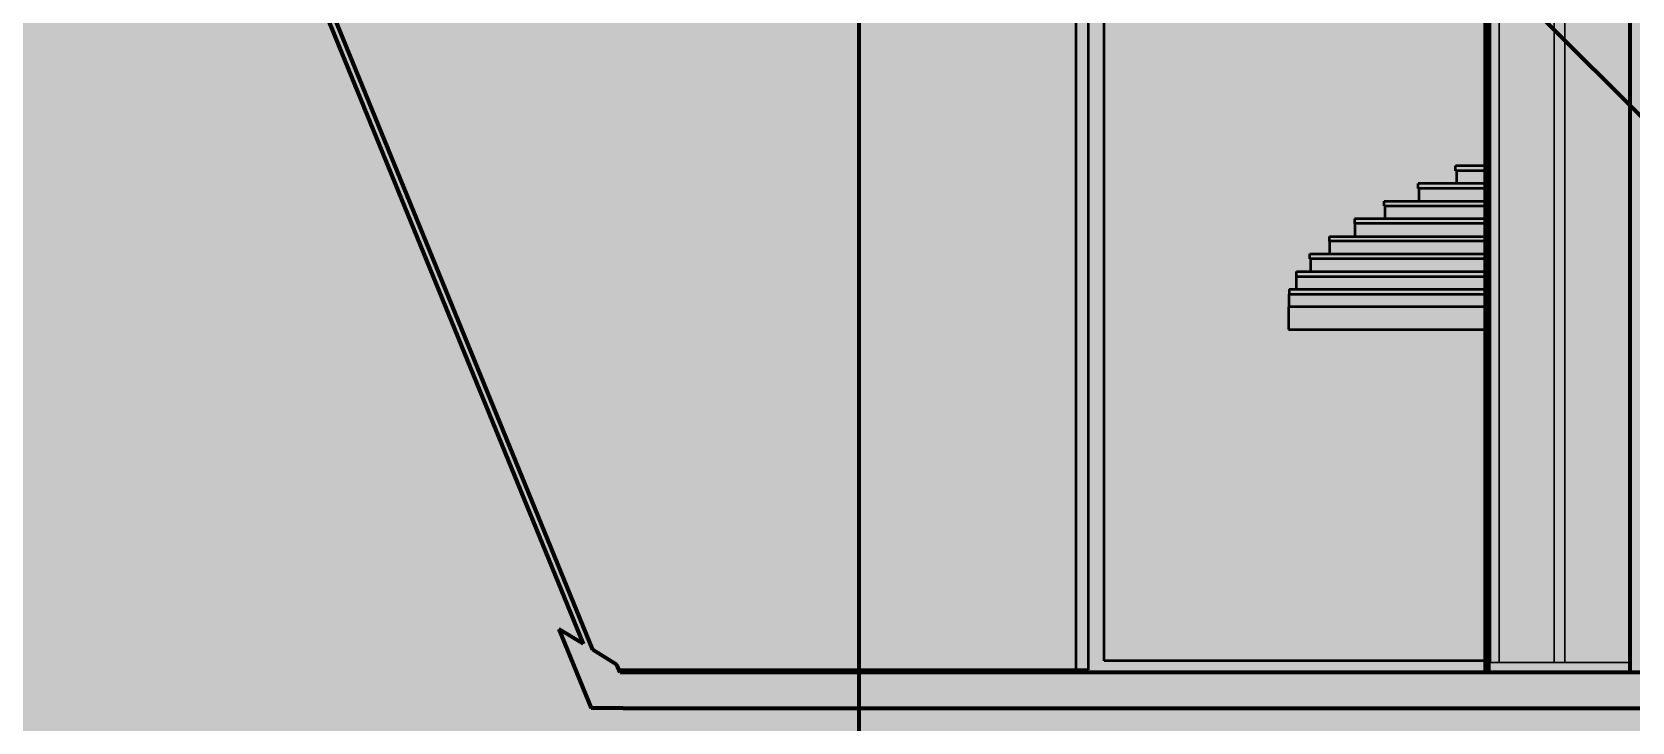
# Model space of a CAD drawing. Header units: millimetres. Extents: x 401 to 30661, y 2016 to 22119.
# Drawn here: x 22184 to 23858, y 12096 to 12818 of the extents above; entities that cross this region are included whole.
import ezdxf

# ---------------------------------------------------------------- set-up
doc = ezdxf.new("R2010")
doc.units = ezdxf.units.MM
for name, color, linetype, lineweight, true_color in [('1ST', 51, 'Continuous', 50, 0x7debff), ('3RD', 140, 'Continuous', 25, 0x7debff), ('4TH DETAILS', 125, 'Continuous', 15, 0x39ffb0)]:
    doc.layers.add(name, color=color, linetype=linetype, lineweight=lineweight, true_color=true_color)
doc.layers.add('BACKGROUND', color=7, linetype='Continuous', true_color=0x000000)
for name, color, linetype, lineweight, true_color, transparency in [('GLOW-CYAN', 7, 'Continuous', 100, 0x7debff, 0.8), ('GLOW-CYAN-2', 7, 'Continuous', 50, 0x7debff, 0.8), ('GLOW-EMERALD-2', 7, 'Continuous', 30, 0x39ffb0, 0.8), ('hatch', 253, 'Continuous', 9, 0x7debff, 0.55)]:
    doc.layers.add(name, color=color, linetype=linetype, lineweight=lineweight, true_color=true_color, transparency=transparency)
doc.layers.add('LAYOUT', color=83, linetype='Continuous', lineweight=50, true_color=0x7debff, plot=False)

msp = doc.modelspace()

# ---------------------------------------------------------------- hatches: boundary and pattern name
at = {"layer": 'BACKGROUND'}
h = msp.add_hatch(color=256, dxfattribs=at)
h.dxf.hatch_style = 1
h.paths.add_polyline_path([(400.723, 2015.745), (30660.634, 2015.745), (30660.634, 22119.328), (400.723, 22119.328)])
at = {"layer": 'hatch'}
h = msp.add_hatch(color=256, dxfattribs=at)
h.dxf.hatch_style = 1
h.paths.add_polyline_path([(22802.664, 14593.018), (22768.957, 14593.018), (22735.254, 14510.462), (22760.592, 14525.978), (22454.64, 13776.554), (22437.749, 13781.726), (22423.633, 13747.151), (22440.525, 13741.979), (22291.726, 13377.498), (22279.058, 13393.014), (22262.206, 13351.736), (22279.058, 13310.458), (22291.726, 13325.974), (22440.525, 12961.493), (22447.282, 12963.562), (22296.794, 13332.181), (22309.463, 13347.697), (22307.814, 13351.736), (22309.463, 13355.776), (22296.794, 13371.292), (22447.282, 13739.91), (22464.174, 13734.738), (22470.564, 13750.391), (22471.663, 13750.391), (23187.816, 13750.391), (23187.816, 13765.256), (22476.632, 13765.256), (22478.289, 13769.313), (22461.397, 13774.485), (22770.727, 14532.185), (22802.664, 14551.742), (22802.664, 14571.296), (24762.256, 14571.296), (24762.256, 14551.742), (24804.328, 14525.978), (25109.972, 13777.307), (25086.324, 13770.066), (25088.287, 13765.256), (24377.426, 13765.256), (24377.426, 13750.391), (25093.256, 13750.391), (25094.356, 13750.391), (25100.746, 13734.738), (25124.394, 13741.979), (25273.193, 13377.498), (25255.457, 13355.776), (25257.106, 13351.736), (25255.457, 13347.697), (25268.126, 13332.181), (25117.638, 12963.562), (25100.746, 12968.734), (25094.356, 12953.081), (24377.426, 12953.081), (24377.426, 12938.216), (25088.287, 12938.216), (25079.874, 12917.608), (25096.766, 12912.436), (24794.193, 12171.287), (24768.855, 12155.771), (24765.557, 12147.692), (22799.362, 12147.692), (22796.064, 12155.771), (22770.727, 12171.287), (22467.846, 12913.189), (22461.09, 12911.12), (22760.592, 12177.494), (22735.254, 12193.01), (22768.957, 12110.454), (24795.962, 12110.454), (24829.666, 12193.01), (24804.328, 12177.494), (25103.523, 12910.368), (25120.414, 12905.196), (25141.286, 12956.321), (25124.394, 12961.493), (25273.193, 13325.974), (25285.862, 13310.458), (25302.714, 13351.736), (25285.862, 13393.014), (25278.261, 13383.704), (25131.151, 13744.048), (25141.286, 13747.151), (25126.864, 13782.479), (25116.729, 13779.376), (24814.463, 14519.772), (24829.666, 14510.462), (24795.962, 14593.018), (24762.256, 14593.018), (24762.256, 14577.502), (22802.664, 14577.502)])
h.paths.add_polyline_path([(24377.426, 13765.256), (24353.117, 13765.256), (24353.117, 13750.391), (24377.426, 13750.391)], flags=17)
h.paths.add_polyline_path([(24353.117, 13765.256), (24066.92, 13765.256), (24066.92, 13750.391), (24353.117, 13750.391)], flags=17)
h.paths.add_polyline_path([(23211.705, 13765.256), (23187.816, 13765.256), (23187.816, 13750.391), (23211.705, 13750.391)], flags=17)
h.paths.add_polyline_path([(23497.999, 13765.256), (23211.705, 13765.256), (23211.705, 13750.391), (23497.999, 13750.391)], flags=17)
h.paths.add_polyline_path([(23765.255, 14082.542), (23723.705, 14082.542), (23721.645, 14072.198), (23765.255, 14072.198)], flags=16)
h.paths.add_polyline_path([(23860.04, 14185.982), (23704.88, 14185.982), (23704.88, 12147.692), (23708.49, 12147.692), (23708.49, 14072.198), (23714.286, 14072.198), (23716.346, 14082.542), (23708.49, 14082.542), (23708.49, 14175.638), (23856.43, 14175.638), (23856.43, 14082.542), (23771.266, 14082.542), (23771.266, 14072.198), (23856.43, 14072.198), (23856.43, 12147.692), (23860.04, 12147.692)], flags=17)
h.paths.add_polyline_path([(23187.816, 12953.081), (22470.564, 12953.081), (22464.174, 12968.734), (22423.633, 12956.321), (22444.198, 12905.948), (22484.738, 12918.361), (22476.632, 12938.216), (23187.816, 12938.216)], flags=17)
h.paths.add_polyline_path([(23497.999, 12953.081), (23211.705, 12953.081), (23211.705, 12938.216), (23497.999, 12938.216)], flags=17)
h.paths.add_polyline_path([(23211.705, 12953.081), (23187.816, 12953.081), (23187.816, 12938.216), (23211.705, 12938.216)], flags=17)
h.paths.add_polyline_path([(24377.426, 12953.081), (24353.117, 12953.081), (24353.117, 12938.216), (24377.426, 12938.216)], flags=17)
h.paths.add_polyline_path([(24353.117, 12953.081), (24066.92, 12953.081), (24066.92, 12938.216), (24353.117, 12938.216)], flags=17)
h = msp.add_hatch(color=256, dxfattribs=at)
h.dxf.hatch_style = 1
h.paths.add_polyline_path([(23704.88, 13287.075), (23498.306, 13287.075), (23498.306, 13263.442), (23704.88, 13263.442)])
h.paths.add_polyline_path([(24066.601, 13637.825), (24066.601, 13656.286), (23860.04, 13656.286), (23860.04, 13632.653), (23872.183, 13632.653), (24066.601, 13632.653)])
h.paths.add_polyline_path([(24065.771, 12880.943), (24065.771, 12899.403), (23860.04, 12899.403), (23860.04, 12875.771), (24065.771, 12875.771)])
h.paths.add_polyline_path([(23704.88, 12530.192), (23498.942, 12530.192), (23498.942, 12506.56), (23704.88, 12506.56)])

# ---------------------------------------------------------------- linework, layer by layer
at = {"layer": '1ST', "linetype": 'Continuous', "extrusion": (0, 1, -2e-16)}
for p, q in [((23704.88, 12147.692, -0.389), (23704.88, 14185.982, -0.389)), ((23708.49, 12147.692, -0.389), (23708.49, 14072.198, -0.389)), ((23856.43, 12147.692, -0.389), (23856.43, 14072.198, -0.389)), ((22461.09, 12911.12, -0.389), (22760.592, 12177.494, -0.389)), ((22770.727, 12171.287, -0.389), (22467.846, 12913.189, -0.389)), ((22760.592, 12177.494, -0.389), (22735.254, 12193.01, -0.389)), ((22735.254, 12193.01, -0.389), (22768.957, 12110.454, -0.389)), ((22796.064, 12155.771, -0.389), (22770.727, 12171.287, -0.389)), ((22799.362, 12147.692, -0.389), (22796.064, 12155.771, -0.389)), ((24762.256, 12147.692, -0.389), (22802.664, 12147.692, -0.389)), ((22802.664, 12110.454, -0.389), (24762.256, 12110.454, -0.389))]:
    msp.add_line(p, q, dxfattribs=at)
at = {"layer": '1ST', "linetype": 'Continuous'}
for points in [[(22802.664, 12147.692, -0.389), (22799.362, 12147.692, -0.389)], [(22802.664, 12110.454, -0.389), (22768.957, 12110.454, -0.389)]]:
    msp.add_open_spline(points, degree=1, dxfattribs=at)
at = {"layer": '3RD', "linetype": 'Continuous', "extrusion": (0, 1, -2e-16)}
for p, q in [((23305.819, 12159.864, -0.389), (23305.819, 12938.216, -0.389)), ((23276.593, 12150.385, -0.389), (23276.593, 12913.189, -0.389)), ((23289.262, 12918.361, -0.389), (23289.262, 12153.078, -0.389)), ((23704.88, 12677.877, -0.389), (23673.683, 12677.877, -0.389)), ((23673.683, 12672.705, -0.389), (23673.683, 12677.877, -0.389)), ((23704.88, 12659.416, -0.389), (23634.583, 12659.416, -0.389)), ((23634.583, 12654.244, -0.389), (23634.583, 12659.416, -0.389)), ((23704.88, 12672.705, -0.389), (23673.683, 12672.705, -0.389)), ((23674.639, 12672.705, -0.389), (23674.639, 12659.416, -0.389)), ((23598.996, 12640.955, -0.389), (23704.88, 12640.955, -0.389)), ((23598.996, 12635.783, -0.389), (23598.996, 12640.955, -0.389)), ((23704.88, 12654.244, -0.389), (23634.583, 12654.244, -0.389)), ((23635.468, 12640.955, -0.389), (23635.468, 12654.244, -0.389)), ((23598.996, 12635.783, -0.389), (23704.88, 12635.783, -0.389)), ((23599.788, 12622.495, -0.389), (23599.788, 12635.783, -0.389)), ((23704.88, 12622.495, -0.389), (23567.768, 12622.495, -0.389)), ((23567.768, 12622.495, -0.389), (23567.768, 12617.323, -0.389)), ((23704.88, 12617.323, -0.389), (23567.768, 12617.323, -0.389)), ((23568.448, 12604.034, -0.389), (23568.448, 12617.323, -0.389)), ((23541.64, 12604.034, -0.389), (23704.88, 12604.034, -0.389)), ((23541.64, 12598.862, -0.389), (23541.64, 12604.034, -0.389)), ((23704.88, 12598.862, -0.389), (23541.64, 12598.862, -0.389)), ((23542.193, 12585.574, -0.389), (23542.193, 12598.862, -0.389)), ((23521.234, 12585.574, -0.389), (23704.88, 12585.574, -0.389)), ((23521.234, 12580.402, -0.389), (23521.234, 12585.574, -0.389)), ((23704.88, 12580.402, -0.389), (23521.234, 12580.402, -0.389)), ((23521.645, 12580.402, -0.389), (23521.645, 12567.113, -0.389)), ((23507.033, 12567.113, -0.389), (23704.88, 12567.113, -0.389)), ((23507.033, 12561.941, -0.389), (23507.033, 12567.113, -0.389)), ((23507.033, 12561.941, -0.389), (23704.88, 12561.941, -0.389)), ((23507.293, 12548.653, -0.389), (23507.293, 12561.941, -0.389)), ((23499.376, 12548.653, -0.389), (23499.376, 12543.481, -0.389)), ((23499.376, 12548.653, -0.389), (23704.88, 12548.653, -0.389)), ((23499.376, 12543.481, -0.389), (23704.88, 12543.481, -0.389)), ((23499.479, 12530.192, -0.389), (23499.479, 12543.481, -0.389)), ((23705.267, 12530.192, -0.389), (23498.942, 12530.192, -0.389)), ((23498.942, 12530.192, -0.389), (23498.942, 12506.56, -0.389)), ((23704.92, 12511.732, -0.389), (23704.92, 12525.02, -0.389)), ((23704.92, 12525.02, -0.389), (23705.267, 12525.02, -0.389)), ((23705.267, 12525.02, -0.389), (23705.267, 12530.192, -0.389)), ((23498.942, 12506.56, -0.389), (23705.077, 12506.56, -0.389)), ((23705.077, 12511.732, -0.389), (23704.92, 12511.732, -0.389)), ((23705.077, 12506.56, -0.389), (23705.077, 12511.732, -0.389)), ((22799.362, 12150.385, -0.389), (22796.064, 12155.771, -0.389)), ((23704.88, 12159.864, -0.389), (23305.819, 12159.864, -0.389)), ((23289.262, 12150.385, -0.389), (22799.362, 12150.385, -0.389)), ((23289.262, 12153.078, -0.389), (23289.262, 12150.385, -0.389))]:
    msp.add_line(p, q, dxfattribs=at)
at = {"layer": '4TH DETAILS', "ltscale": 0.3}
for p, q in [((23710.196, 13934.306, -0.389), (23710.196, 12158.036, -0.389)), ((23719.032, 13934.306, -0.389), (23719.032, 12158.036, -0.389)), ((23776.92, 12937.261, -0.389), (23776.92, 12158.036, -0.389)), ((23788.027, 12938.216, -0.389), (23788.027, 12158.036, -0.389)), ((23855.584, 12189.254, -0.389), (23855.584, 12186.964, -0.389)), ((23708.49, 12158.036, -0.389), (23856.43, 12158.036, -0.389))]:
    msp.add_line(p, q, dxfattribs=at)
at = {"layer": 'GLOW-CYAN'}
for p, q in [((21582.46, 15014.575), (25982.46, 10614.575)), ((23049.126, 15014.575), (23049.126, 6214.575))]:
    msp.add_line(p, q, dxfattribs=at)
at = {"layer": 'GLOW-CYAN', "linetype": 'Continuous', "extrusion": (0, 1, -2e-16)}
for p, q in [((23704.88, 12147.692, -0.389), (23704.88, 14185.982, -0.389)), ((23708.49, 12147.692, -0.389), (23708.49, 14072.198, -0.389)), ((23856.43, 12147.692, -0.389), (23856.43, 14072.198, -0.389)), ((22461.09, 12911.12, -0.389), (22760.592, 12177.494, -0.389)), ((22770.727, 12171.287, -0.389), (22467.846, 12913.189, -0.389)), ((22760.592, 12177.494, -0.389), (22735.254, 12193.01, -0.389)), ((22735.254, 12193.01, -0.389), (22768.957, 12110.454, -0.389)), ((22796.064, 12155.771, -0.389), (22770.727, 12171.287, -0.389)), ((22799.362, 12147.692, -0.389), (22796.064, 12155.771, -0.389)), ((24762.256, 12147.692, -0.389), (22802.664, 12147.692, -0.389)), ((22802.664, 12110.454, -0.389), (24762.256, 12110.454, -0.389))]:
    msp.add_line(p, q, dxfattribs=at)
at = {"layer": 'GLOW-CYAN', "linetype": 'Continuous'}
for points in [[(22802.664, 12147.692, -0.389), (22799.362, 12147.692, -0.389)], [(22802.664, 12110.454, -0.389), (22768.957, 12110.454, -0.389)]]:
    msp.add_open_spline(points, degree=1, dxfattribs=at)
at = {"layer": 'GLOW-CYAN-2', "linetype": 'Continuous', "extrusion": (0, 1, -2e-16)}
for p, q in [((23305.819, 12159.864, -0.389), (23305.819, 12938.216, -0.389)), ((23276.593, 12150.385, -0.389), (23276.593, 12913.189, -0.389)), ((23289.262, 12918.361, -0.389), (23289.262, 12153.078, -0.389)), ((23704.88, 12677.877, -0.389), (23673.683, 12677.877, -0.389)), ((23673.683, 12672.705, -0.389), (23673.683, 12677.877, -0.389)), ((23704.88, 12659.416, -0.389), (23634.583, 12659.416, -0.389)), ((23634.583, 12654.244, -0.389), (23634.583, 12659.416, -0.389)), ((23704.88, 12672.705, -0.389), (23673.683, 12672.705, -0.389)), ((23674.639, 12672.705, -0.389), (23674.639, 12659.416, -0.389)), ((23598.996, 12640.955, -0.389), (23704.88, 12640.955, -0.389)), ((23598.996, 12635.783, -0.389), (23598.996, 12640.955, -0.389)), ((23704.88, 12654.244, -0.389), (23634.583, 12654.244, -0.389)), ((23635.468, 12640.955, -0.389), (23635.468, 12654.244, -0.389)), ((23598.996, 12635.783, -0.389), (23704.88, 12635.783, -0.389)), ((23599.788, 12622.495, -0.389), (23599.788, 12635.783, -0.389)), ((23704.88, 12622.495, -0.389), (23567.768, 12622.495, -0.389)), ((23567.768, 12622.495, -0.389), (23567.768, 12617.323, -0.389)), ((23704.88, 12617.323, -0.389), (23567.768, 12617.323, -0.389)), ((23568.448, 12604.034, -0.389), (23568.448, 12617.323, -0.389)), ((23541.64, 12604.034, -0.389), (23704.88, 12604.034, -0.389)), ((23541.64, 12598.862, -0.389), (23541.64, 12604.034, -0.389)), ((23704.88, 12598.862, -0.389), (23541.64, 12598.862, -0.389)), ((23542.193, 12585.574, -0.389), (23542.193, 12598.862, -0.389)), ((23521.234, 12585.574, -0.389), (23704.88, 12585.574, -0.389)), ((23521.234, 12580.402, -0.389), (23521.234, 12585.574, -0.389)), ((23704.88, 12580.402, -0.389), (23521.234, 12580.402, -0.389)), ((23521.645, 12580.402, -0.389), (23521.645, 12567.113, -0.389)), ((23507.033, 12567.113, -0.389), (23704.88, 12567.113, -0.389)), ((23507.033, 12561.941, -0.389), (23507.033, 12567.113, -0.389)), ((23507.033, 12561.941, -0.389), (23704.88, 12561.941, -0.389)), ((23507.293, 12548.653, -0.389), (23507.293, 12561.941, -0.389)), ((23499.376, 12548.653, -0.389), (23499.376, 12543.481, -0.389)), ((23499.376, 12548.653, -0.389), (23704.88, 12548.653, -0.389)), ((23499.376, 12543.481, -0.389), (23704.88, 12543.481, -0.389)), ((23499.479, 12530.192, -0.389), (23499.479, 12543.481, -0.389)), ((23705.267, 12530.192, -0.389), (23498.942, 12530.192, -0.389)), ((23498.942, 12530.192, -0.389), (23498.942, 12506.56, -0.389)), ((23704.92, 12511.732, -0.389), (23704.92, 12525.02, -0.389)), ((23704.92, 12525.02, -0.389), (23705.267, 12525.02, -0.389)), ((23705.267, 12525.02, -0.389), (23705.267, 12530.192, -0.389)), ((23498.942, 12506.56, -0.389), (23705.077, 12506.56, -0.389)), ((23705.077, 12511.732, -0.389), (23704.92, 12511.732, -0.389)), ((23705.077, 12506.56, -0.389), (23705.077, 12511.732, -0.389)), ((22799.362, 12150.385, -0.389), (22796.064, 12155.771, -0.389)), ((23704.88, 12159.864, -0.389), (23305.819, 12159.864, -0.389)), ((23289.262, 12150.385, -0.389), (22799.362, 12150.385, -0.389)), ((23289.262, 12153.078, -0.389), (23289.262, 12150.385, -0.389))]:
    msp.add_line(p, q, dxfattribs=at)
at = {"layer": 'GLOW-EMERALD-2', "ltscale": 0.3}
for p, q in [((23710.196, 13934.306, -0.389), (23710.196, 12158.036, -0.389)), ((23719.032, 13934.306, -0.389), (23719.032, 12158.036, -0.389)), ((23776.92, 12937.261, -0.389), (23776.92, 12158.036, -0.389)), ((23788.027, 12938.216, -0.389), (23788.027, 12158.036, -0.389)), ((23855.584, 12189.254, -0.389), (23855.584, 12186.964, -0.389)), ((23708.49, 12158.036, -0.389), (23856.43, 12158.036, -0.389))]:
    msp.add_line(p, q, dxfattribs=at)
at = {"layer": 'LAYOUT'}
for p, q in [((21582.46, 15014.575), (25982.46, 10614.575)), ((23049.126, 15014.575), (23049.126, 6214.575))]:
    msp.add_line(p, q, dxfattribs=at)

doc.saveas('drawing.dxf')
